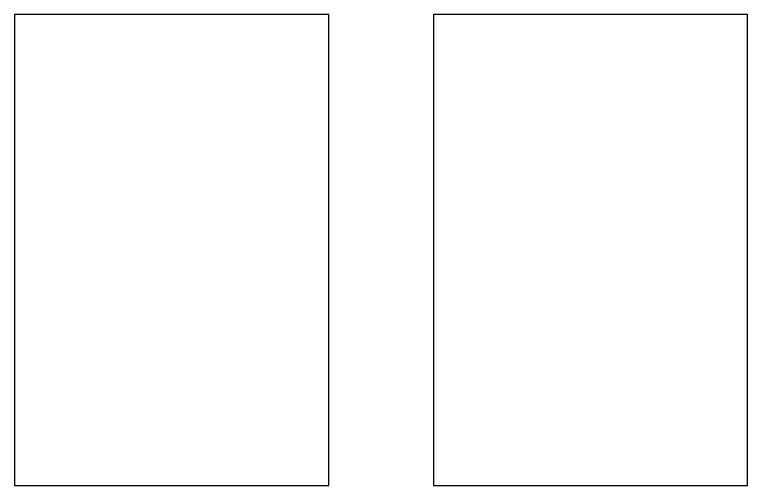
# Model space of a CAD drawing. Header units: millimetres. Extents: x -794868 to -715506, y -16735 to 22434.
# Drawn here: x -758132 to -757432, y 7335 to 7785 of the extents above; entities that cross this region are included whole.
import ezdxf
from ezdxf.xclip import XClip

# ---------------------------------------------------------------- set-up
doc = ezdxf.new("R2010")
doc.units = ezdxf.units.MM
doc.header["$XCLIPFRAME"] = 0
doc.layers.add('000 - WIPEOUT', color=250, linetype='Continuous')
doc.layers.add('A11_ALU.SOLID SHEET', color=2, linetype='Continuous')

# ---------------------------------------------------------------- blocks, each defined once
blk = doc.blocks.new('*U1024')
at = {"color": 3}
for points in [[(-225, -1050), (225, -1050), (225, -1350), (-225, -1350)], [(-225, -1450), (225, -1450), (225, -1750), (-225, -1750)]]:
    blk.add_wipeout(points, dxfattribs=at).dxf.layer = '000 - WIPEOUT'
at = {"layer": 'A11_ALU.SOLID SHEET', "color": 0, "linetype": 'ByBlock'}
for points in [[(-225, -1350), (225, -1350), (225, -1050), (-225, -1050)], [(-225, -1750), (225, -1750), (225, -1450), (-225, -1450)]]:
    blk.add_lwpolyline(points, close=True, dxfattribs=at)
blk = doc.blocks.new('*U2281')
at = {"layer": 'A11_ALU.SOLID SHEET', "color": 0, "linetype": 'ByBlock', "rotation": 90}
blk.add_blockref('*U1024', (-14500, 3980.5), dxfattribs=at)

msp = doc.modelspace()

# ---------------------------------------------------------------- block references
at = {"layer": 'A11_ALU.SOLID SHEET'}
ref = msp.add_blockref('*U2281', (-744682.37, 3579.02), dxfattribs=at)
XClip(ref).set_block_clipping_path([(-45801.3280238605, -9620.0077451947), (23704.0078937773, 10334.9999958097)])

doc.saveas('drawing.dxf')
